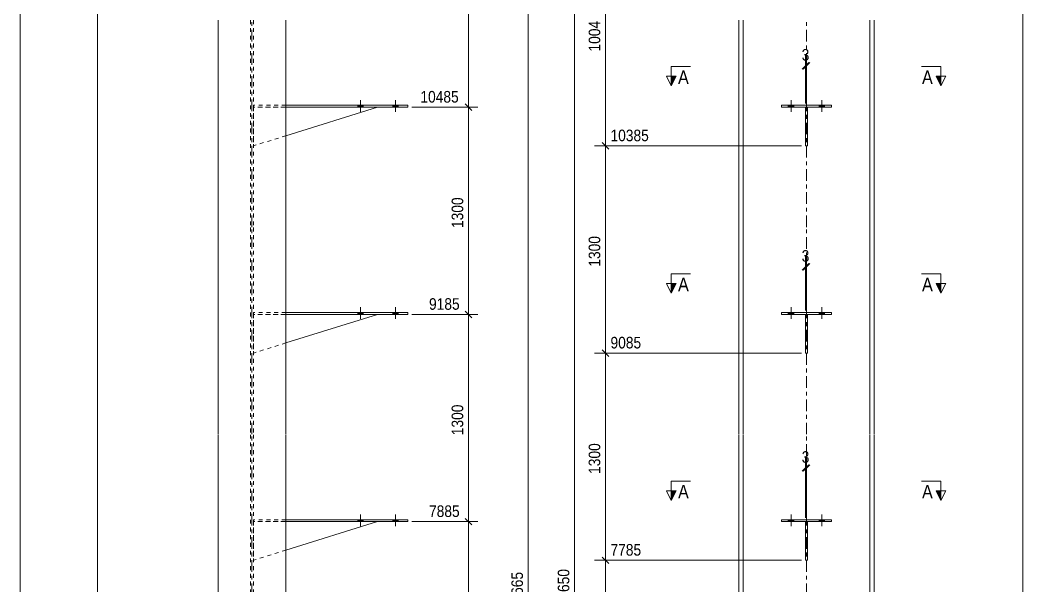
# Model space of a CAD drawing. Header units: millimetres. Extents: x 2 to 825, y 1 to 579.
# Drawn here: x 192.4 to 451.9, y 285.1 to 431.4 of the extents above; entities that cross this region are included whole.
import ezdxf

# ---------------------------------------------------------------- set-up
doc = ezdxf.new("R2010")
doc.units = ezdxf.units.MM
for name, pattern in [('XKITLINE00', [0]), ('XKITLINE01', [4, 1, -1, 1, -1]), ('XKITLINE03', [6, 3, -1, 1, -1])]:
    doc.linetypes.add(name, pattern=pattern)
for name, color, linetype, lineweight in [('Bolt', 3, 'Continuous', 0), ('Dimensions', 7, 'Continuous', 0), ('Part', 2, 'Continuous', 0), ('Section', 6, 'Continuous', 0)]:
    doc.layers.add(name, color=color, linetype=linetype, lineweight=lineweight)
doc.styles.add('ARIAL', font='ARIAL.TTF')

# ---------------------------------------------------------------- blocks, each defined once
blk = doc.blocks.new('*A5')
at = {"layer": 'Bolt'}
for points in [[(392.6, 409.41), (392.6, 408.91), (391.2, 408.91), (391.2, 409.41)], [(392.6, 409.41), (392.6, 408.91), (391.2, 408.91), (391.2, 409.41)], [(400.6, 409.41), (400.6, 408.91), (399.2, 408.91), (399.2, 409.41)], [(400.6, 409.41), (400.6, 408.91), (399.2, 408.91), (399.2, 409.41)]]:
    blk.add_hatch(color=3, dxfattribs=at).paths.add_polyline_path(points, flags=17)
at = {"layer": 'Bolt', "color": 3, "linetype": 'XKITLINE00', "lineweight": 0}
for p, q in [((391.9, 407.75), (391.9, 410.75)), ((391.9, 407.75), (391.9, 410.75)), ((399.9, 407.75), (399.9, 410.75)), ((399.9, 407.75), (399.9, 410.75)), ((391.2, 408.91), (391.2, 409.41)), ((391.2, 408.91), (391.2, 409.41)), ((392.6, 408.91), (392.6, 409.41)), ((392.6, 408.91), (392.6, 409.41)), ((399.2, 408.91), (399.2, 409.41)), ((399.2, 408.91), (399.2, 409.41)), ((400.6, 408.91), (400.6, 409.41)), ((400.6, 408.91), (400.6, 409.41))]:
    blk.add_line(p, q, dxfattribs=at)
blk = doc.blocks.new('*A6')
at = {"layer": 'Bolt'}
for points in [[(392.6, 355.83), (392.6, 355.33), (391.2, 355.33), (391.2, 355.83)], [(392.6, 355.83), (392.6, 355.33), (391.2, 355.33), (391.2, 355.83)], [(400.6, 355.83), (400.6, 355.33), (399.2, 355.33), (399.2, 355.83)], [(400.6, 355.83), (400.6, 355.33), (399.2, 355.33), (399.2, 355.83)]]:
    blk.add_hatch(color=3, dxfattribs=at).paths.add_polyline_path(points, flags=17)
at = {"layer": 'Bolt', "color": 3, "linetype": 'XKITLINE00', "lineweight": 0}
for p, q in [((391.2, 355.33), (391.2, 355.83)), ((391.2, 355.33), (391.2, 355.83)), ((391.9, 354.17), (391.9, 357.17)), ((391.9, 354.17), (391.9, 357.17)), ((392.6, 355.33), (392.6, 355.83)), ((392.6, 355.33), (392.6, 355.83)), ((399.2, 355.33), (399.2, 355.83)), ((399.2, 355.33), (399.2, 355.83)), ((399.9, 354.17), (399.9, 357.17)), ((399.9, 354.17), (399.9, 357.17)), ((400.6, 355.33), (400.6, 355.83)), ((400.6, 355.33), (400.6, 355.83))]:
    blk.add_line(p, q, dxfattribs=at)
blk = doc.blocks.new('*A7')
at = {"layer": 'Bolt'}
for points in [[(392.6, 302.25), (392.6, 301.75), (391.2, 301.75), (391.2, 302.25)], [(392.6, 302.25), (392.6, 301.75), (391.2, 301.75), (391.2, 302.25)], [(400.6, 302.25), (400.6, 301.75), (399.2, 301.75), (399.2, 302.25)], [(400.6, 302.25), (400.6, 301.75), (399.2, 301.75), (399.2, 302.25)]]:
    blk.add_hatch(color=3, dxfattribs=at).paths.add_polyline_path(points, flags=17)
at = {"layer": 'Bolt', "color": 3, "linetype": 'XKITLINE00', "lineweight": 0}
for p, q in [((391.9, 300.59), (391.9, 303.59)), ((391.9, 300.59), (391.9, 303.59)), ((399.9, 300.59), (399.9, 303.59)), ((399.9, 300.59), (399.9, 303.59)), ((391.2, 301.75), (391.2, 302.25)), ((391.2, 301.75), (391.2, 302.25)), ((392.6, 301.75), (392.6, 302.25)), ((392.6, 301.75), (392.6, 302.25)), ((399.2, 301.75), (399.2, 302.25)), ((399.2, 301.75), (399.2, 302.25)), ((400.6, 301.75), (400.6, 302.25)), ((400.6, 301.75), (400.6, 302.25))]:
    blk.add_line(p, q, dxfattribs=at)
blk = doc.blocks.new('*A12')
at = {"layer": 'Part', "color": 2, "linetype": 'XKITLINE00', "lineweight": 0}
for p, q in [((378.4, 377.91), (378.4, 431.39)), ((379.5, 431.39), (379.5, 377.91)), ((412.3, 431.39), (412.3, 377.91)), ((413.4, 431.39), (413.4, 377.91)), ((378.4, 324.33), (378.4, 377.81)), ((379.5, 377.81), (379.5, 324.33)), ((412.3, 377.81), (412.3, 324.33)), ((413.4, 377.81), (413.4, 324.33)), ((378.4, 270.75), (378.4, 324.23)), ((379.5, 324.23), (379.5, 270.75)), ((412.3, 324.23), (412.3, 270.75)), ((413.4, 324.23), (413.4, 270.75))]:
    blk.add_line(p, q, dxfattribs=at)
at = {"layer": 'Part', "color": 7, "linetype": 'XKITLINE03', "lineweight": 0}
for p, q in [((395.9, 377.91), (395.9, 431.39)), ((395.9, 324.33), (395.9, 377.81)), ((395.9, 270.75), (395.9, 324.23))]:
    blk.add_line(p, q, dxfattribs=at)
blk = doc.blocks.new('*A13')
at = {"layer": 'Part', "color": 2, "linetype": 'XKITLINE00', "lineweight": 0}
for p, q in [((395.65, 398.91), (395.65, 408.91)), ((396.15, 398.91), (396.15, 408.91)), ((395.65, 398.91), (396.15, 398.91))]:
    blk.add_line(p, q, dxfattribs=at)
at = {"layer": 'Part', "color": 7, "linetype": 'XKITLINE01', "lineweight": 0}
for p, q in [((395.65, 408.91), (396.15, 408.91)), ((396.15, 408.91), (395.65, 408.91))]:
    blk.add_line(p, q, dxfattribs=at)
blk = doc.blocks.new('*A14')
at = {"layer": 'Part', "color": 2, "linetype": 'XKITLINE00', "lineweight": 0}
for p, q in [((389.4, 409.41), (402.4, 409.41)), ((389.4, 409.41), (389.4, 408.91)), ((389.4, 408.91), (402.4, 408.91)), ((402.4, 409.41), (402.4, 408.91))]:
    blk.add_line(p, q, dxfattribs=at)
blk = doc.blocks.new('*A15')
at = {"layer": 'Part', "color": 2, "linetype": 'XKITLINE00', "lineweight": 0}
for p, q in [((395.65, 345.33), (395.65, 355.33)), ((396.15, 345.33), (396.15, 355.33)), ((395.65, 345.33), (396.15, 345.33))]:
    blk.add_line(p, q, dxfattribs=at)
at = {"layer": 'Part', "color": 7, "linetype": 'XKITLINE01', "lineweight": 0}
for p, q in [((395.65, 355.33), (396.15, 355.33)), ((396.15, 355.33), (395.65, 355.33))]:
    blk.add_line(p, q, dxfattribs=at)
blk = doc.blocks.new('*A16')
at = {"layer": 'Part', "color": 2, "linetype": 'XKITLINE00', "lineweight": 0}
for p, q in [((389.4, 355.83), (402.4, 355.83)), ((389.4, 355.83), (389.4, 355.33)), ((402.4, 355.83), (402.4, 355.33)), ((389.4, 355.33), (402.4, 355.33))]:
    blk.add_line(p, q, dxfattribs=at)
blk = doc.blocks.new('*A17')
at = {"layer": 'Part', "color": 2, "linetype": 'XKITLINE00', "lineweight": 0}
for p, q in [((395.65, 291.75), (395.65, 301.75)), ((396.15, 291.75), (396.15, 301.75)), ((395.65, 291.75), (396.15, 291.75))]:
    blk.add_line(p, q, dxfattribs=at)
at = {"layer": 'Part', "color": 7, "linetype": 'XKITLINE01', "lineweight": 0}
for p, q in [((395.65, 301.75), (396.15, 301.75)), ((396.15, 301.75), (395.65, 301.75))]:
    blk.add_line(p, q, dxfattribs=at)
blk = doc.blocks.new('*A18')
at = {"layer": 'Part', "color": 2, "linetype": 'XKITLINE00', "lineweight": 0}
for p, q in [((389.4, 302.25), (402.4, 302.25)), ((389.4, 302.25), (389.4, 301.75)), ((389.4, 301.75), (402.4, 301.75)), ((402.4, 302.25), (402.4, 301.75))]:
    blk.add_line(p, q, dxfattribs=at)
blk = doc.blocks.new('*A32')
at = {"layer": 'Bolt'}
for points in [[(281.25, 409.41), (281.25, 408.91), (279.85, 408.91), (279.85, 409.41)], [(281.25, 409.41), (281.25, 408.91), (279.85, 408.91), (279.85, 409.41)], [(290.25, 409.41), (290.25, 408.91), (288.85, 408.91), (288.85, 409.41)], [(290.25, 409.41), (290.25, 408.91), (288.85, 408.91), (288.85, 409.41)]]:
    blk.add_hatch(color=3, dxfattribs=at).paths.add_polyline_path(points, flags=17)
at = {"layer": 'Bolt', "color": 3, "linetype": 'XKITLINE00', "lineweight": 0}
for p, q in [((280.55, 407.75), (280.55, 410.75)), ((280.55, 407.75), (280.55, 410.75)), ((289.55, 407.75), (289.55, 410.75)), ((289.55, 407.75), (289.55, 410.75)), ((279.85, 408.91), (279.85, 409.41)), ((279.85, 408.91), (279.85, 409.41)), ((281.25, 408.91), (281.25, 409.41)), ((281.25, 408.91), (281.25, 409.41)), ((288.85, 408.91), (288.85, 409.41)), ((288.85, 408.91), (288.85, 409.41)), ((290.25, 408.91), (290.25, 409.41)), ((290.25, 408.91), (290.25, 409.41))]:
    blk.add_line(p, q, dxfattribs=at)
blk = doc.blocks.new('*A33')
at = {"layer": 'Bolt'}
for points in [[(281.25, 355.83), (281.25, 355.33), (279.85, 355.33), (279.85, 355.83)], [(281.25, 355.83), (281.25, 355.33), (279.85, 355.33), (279.85, 355.83)], [(290.25, 355.83), (290.25, 355.33), (288.85, 355.33), (288.85, 355.83)], [(290.25, 355.83), (290.25, 355.33), (288.85, 355.33), (288.85, 355.83)]]:
    blk.add_hatch(color=3, dxfattribs=at).paths.add_polyline_path(points, flags=17)
at = {"layer": 'Bolt', "color": 3, "linetype": 'XKITLINE00', "lineweight": 0}
for p, q in [((279.85, 355.33), (279.85, 355.83)), ((279.85, 355.33), (279.85, 355.83)), ((280.55, 354.17), (280.55, 357.17)), ((280.55, 354.17), (280.55, 357.17)), ((281.25, 355.33), (281.25, 355.83)), ((281.25, 355.33), (281.25, 355.83)), ((288.85, 355.33), (288.85, 355.83)), ((288.85, 355.33), (288.85, 355.83)), ((289.55, 354.17), (289.55, 357.17)), ((289.55, 354.17), (289.55, 357.17)), ((290.25, 355.33), (290.25, 355.83)), ((290.25, 355.33), (290.25, 355.83))]:
    blk.add_line(p, q, dxfattribs=at)
blk = doc.blocks.new('*A34')
at = {"layer": 'Bolt'}
for points in [[(281.25, 302.25), (281.25, 301.75), (279.85, 301.75), (279.85, 302.25)], [(281.25, 302.25), (281.25, 301.75), (279.85, 301.75), (279.85, 302.25)], [(290.25, 302.25), (290.25, 301.75), (288.85, 301.75), (288.85, 302.25)], [(290.25, 302.25), (290.25, 301.75), (288.85, 301.75), (288.85, 302.25)]]:
    blk.add_hatch(color=3, dxfattribs=at).paths.add_polyline_path(points, flags=17)
at = {"layer": 'Bolt', "color": 3, "linetype": 'XKITLINE00', "lineweight": 0}
for p, q in [((280.55, 300.59), (280.55, 303.59)), ((280.55, 300.59), (280.55, 303.59)), ((289.55, 300.59), (289.55, 303.59)), ((289.55, 300.59), (289.55, 303.59)), ((279.85, 301.75), (279.85, 302.25)), ((279.85, 301.75), (279.85, 302.25)), ((281.25, 301.75), (281.25, 302.25)), ((281.25, 301.75), (281.25, 302.25)), ((288.85, 301.75), (288.85, 302.25)), ((288.85, 301.75), (288.85, 302.25)), ((290.25, 301.75), (290.25, 302.25)), ((290.25, 301.75), (290.25, 302.25))]:
    blk.add_line(p, q, dxfattribs=at)
blk = doc.blocks.new('*A39')
at = {"layer": 'Part', "color": 2, "linetype": 'XKITLINE00', "lineweight": 0}
for p, q in [((243.7, 377.91), (243.7, 431.39)), ((261.2, 377.91), (261.2, 431.39)), ((243.7, 324.33), (243.7, 377.81)), ((261.2, 324.33), (261.2, 377.81)), ((243.7, 270.75), (243.7, 324.23)), ((261.2, 270.75), (261.2, 324.23))]:
    blk.add_line(p, q, dxfattribs=at)
at = {"layer": 'Part', "color": 7, "linetype": 'XKITLINE01', "lineweight": 0}
for p, q in [((252.1, 431.39), (252.1, 377.91)), ((252.8, 431.39), (252.8, 377.91)), ((252.1, 377.81), (252.1, 324.33)), ((252.8, 377.81), (252.8, 324.33)), ((252.1, 324.23), (252.1, 270.75)), ((252.8, 324.23), (252.8, 270.75))]:
    blk.add_line(p, q, dxfattribs=at)
at = {"layer": 'Part', "color": 7, "linetype": 'XKITLINE03', "lineweight": 0}
for p, q in [((252.45, 377.91), (252.45, 431.39)), ((252.45, 324.33), (252.45, 377.81)), ((252.45, 270.75), (252.45, 324.23))]:
    blk.add_line(p, q, dxfattribs=at)
blk = doc.blocks.new('*A40')
at = {"layer": 'Part', "color": 7, "linetype": 'XKITLINE01', "lineweight": 0}
for p, q in [((252.8, 408.91), (252.8, 398.91)), ((284.95, 408.91), (252.8, 408.91)), ((261.2, 401.53), (252.8, 398.91))]:
    blk.add_line(p, q, dxfattribs=at)
at = {"layer": 'Part', "color": 2, "linetype": 'XKITLINE00', "lineweight": 0}
blk.add_line((261.2, 401.53), (284.95, 408.91), dxfattribs=at)
blk = doc.blocks.new('*A41')
at = {"layer": 'Part', "color": 7, "linetype": 'XKITLINE01', "lineweight": 0}
for p, q in [((252.8, 409.41), (252.8, 408.91)), ((261.2, 409.41), (252.8, 409.41)), ((261.2, 408.91), (252.8, 408.91))]:
    blk.add_line(p, q, dxfattribs=at)
at = {"layer": 'Part', "color": 2, "linetype": 'XKITLINE00', "lineweight": 0}
for p, q in [((292.8, 409.41), (261.2, 409.41)), ((292.8, 408.91), (261.2, 408.91)), ((292.8, 409.41), (292.8, 408.91))]:
    blk.add_line(p, q, dxfattribs=at)
blk = doc.blocks.new('*A42')
at = {"layer": 'Part', "color": 7, "linetype": 'XKITLINE01', "lineweight": 0}
for p, q in [((252.8, 355.33), (252.8, 345.33)), ((284.95, 355.33), (252.8, 355.33)), ((261.2, 347.95), (252.8, 345.33))]:
    blk.add_line(p, q, dxfattribs=at)
at = {"layer": 'Part', "color": 2, "linetype": 'XKITLINE00', "lineweight": 0}
blk.add_line((261.2, 347.95), (284.95, 355.33), dxfattribs=at)
blk = doc.blocks.new('*A43')
at = {"layer": 'Part', "color": 7, "linetype": 'XKITLINE01', "lineweight": 0}
for p, q in [((252.8, 355.83), (252.8, 355.33)), ((261.2, 355.83), (252.8, 355.83)), ((261.2, 355.33), (252.8, 355.33))]:
    blk.add_line(p, q, dxfattribs=at)
at = {"layer": 'Part', "color": 2, "linetype": 'XKITLINE00', "lineweight": 0}
for p, q in [((292.8, 355.83), (261.2, 355.83)), ((292.8, 355.83), (292.8, 355.33)), ((292.8, 355.33), (261.2, 355.33))]:
    blk.add_line(p, q, dxfattribs=at)
blk = doc.blocks.new('*A44')
at = {"layer": 'Part', "color": 7, "linetype": 'XKITLINE01', "lineweight": 0}
for p, q in [((252.8, 301.75), (252.8, 291.75)), ((284.95, 301.75), (252.8, 301.75)), ((261.2, 294.37), (252.8, 291.75))]:
    blk.add_line(p, q, dxfattribs=at)
at = {"layer": 'Part', "color": 2, "linetype": 'XKITLINE00', "lineweight": 0}
blk.add_line((261.2, 294.37), (284.95, 301.75), dxfattribs=at)
blk = doc.blocks.new('*A45')
at = {"layer": 'Part', "color": 7, "linetype": 'XKITLINE01', "lineweight": 0}
for p, q in [((252.8, 302.25), (252.8, 301.75)), ((261.2, 302.25), (252.8, 302.25)), ((261.2, 301.75), (252.8, 301.75))]:
    blk.add_line(p, q, dxfattribs=at)
at = {"layer": 'Part', "color": 2, "linetype": 'XKITLINE00', "lineweight": 0}
for p, q in [((292.8, 302.25), (261.2, 302.25)), ((292.8, 301.75), (261.2, 301.75)), ((292.8, 302.25), (292.8, 301.75))]:
    blk.add_line(p, q, dxfattribs=at)
blk = doc.blocks.new('*A74')
at = {"layer": 'Dimensions', "color": 7, "linetype": 'XKITLINE00', "lineweight": 0}
blk.add_line((323.9, 86.11), (323.9, 482.69), dxfattribs=at)
at = {"layer": 'Dimensions', "color": 3, "style": 'ARIAL', "width": 0.85}
blk.add_text('11665', height=3, rotation=90.0002, dxfattribs=at).set_placement((322.55, 278.84))
blk = doc.blocks.new('*A79')
at = {"layer": 'Dimensions', "color": 7, "linetype": 'XKITLINE00', "lineweight": 0}
for p, q in [((396.5, 420.46), (394.8, 418.76)), ((396.75, 420.46), (395.05, 418.76)), ((395.65, 409.91), (395.65, 422.46)), ((395.9, 409.91), (395.9, 422.46)), ((395.65, 419.61), (395.9, 419.61))]:
    blk.add_line(p, q, dxfattribs=at)
at = {"layer": 'Dimensions', "color": 3}
for p in [(395.65, 419.61), (395.9, 419.61)]:
    blk.add_point(p, dxfattribs=at)
at = {"layer": 'Dimensions', "color": 3, "style": 'ARIAL', "width": 0.85}
blk.add_text('3', height=3, dxfattribs=at).set_placement((394.66, 420.96))
blk = doc.blocks.new('*A80')
at = {"layer": 'Dimensions', "color": 7, "linetype": 'XKITLINE00', "lineweight": 0}
for p, q in [((396.5, 368.46), (394.8, 366.76)), ((396.75, 368.46), (395.05, 366.76)), ((395.65, 356.33), (395.65, 370.46)), ((395.9, 356.33), (395.9, 370.46)), ((395.65, 367.61), (395.9, 367.61))]:
    blk.add_line(p, q, dxfattribs=at)
at = {"layer": 'Dimensions', "color": 3}
for p in [(395.65, 367.61), (395.9, 367.61)]:
    blk.add_point(p, dxfattribs=at)
at = {"layer": 'Dimensions', "color": 3, "style": 'ARIAL', "width": 0.85}
blk.add_text('3', height=3, dxfattribs=at).set_placement((394.66, 368.96))
blk = doc.blocks.new('*A81')
at = {"layer": 'Dimensions', "color": 7, "linetype": 'XKITLINE00', "lineweight": 0}
for p, q in [((395.65, 302.75), (395.65, 318.46)), ((395.9, 302.75), (395.9, 318.46)), ((396.5, 316.46), (394.8, 314.76)), ((396.75, 316.46), (395.05, 314.76)), ((395.65, 315.61), (395.9, 315.61))]:
    blk.add_line(p, q, dxfattribs=at)
at = {"layer": 'Dimensions', "color": 3}
for p in [(395.65, 315.61), (395.9, 315.61)]:
    blk.add_point(p, dxfattribs=at)
at = {"layer": 'Dimensions', "color": 3, "style": 'ARIAL', "width": 0.85}
blk.add_text('3', height=3, dxfattribs=at).set_placement((394.66, 316.96))
blk = doc.blocks.new('*A90')
at = {"layer": 'Section'}
for points in [[(362.18, 363.33), (360.93, 360.83), (360.93, 363.33)], [(430.67, 363.33), (430.67, 360.83), (429.42, 363.33)]]:
    blk.add_hatch(color=3, dxfattribs=at).paths.add_polyline_path(points, flags=17)
at = {"layer": 'Section', "color": 1, "linetype": 'XKITLINE00', "lineweight": 0}
for p, q in [((360.93, 365.83), (365.93, 365.83)), ((360.93, 365.83), (360.93, 360.83)), ((430.67, 365.83), (425.67, 365.83)), ((430.67, 365.83), (430.67, 360.83))]:
    blk.add_line(p, q, dxfattribs=at)
at = {"layer": 'Section', "color": 3, "linetype": 'XKITLINE00', "lineweight": 0}
for p, q in [((360.93, 360.83), (359.68, 363.33)), ((362.18, 363.33), (359.68, 363.33)), ((360.93, 360.83), (362.18, 363.33)), ((429.42, 363.33), (431.92, 363.33)), ((430.67, 360.83), (429.42, 363.33)), ((431.92, 363.33), (430.67, 360.83))]:
    blk.add_line(p, q, dxfattribs=at)
at = {"layer": 'Section', "color": 7, "style": 'ARIAL', "width": 0.85}
for p in [(362.68, 361.33), (425.8, 361.33)]:
    blk.add_text('A', height=3.5, dxfattribs=at).set_placement(p)
blk = doc.blocks.new('*A91')
at = {"layer": 'Section'}
for points in [[(362.18, 309.75), (360.93, 307.25), (360.93, 309.75)], [(430.67, 309.75), (430.67, 307.25), (429.42, 309.75)]]:
    blk.add_hatch(color=3, dxfattribs=at).paths.add_polyline_path(points, flags=17)
at = {"layer": 'Section', "color": 1, "linetype": 'XKITLINE00', "lineweight": 0}
for p, q in [((360.93, 312.25), (365.93, 312.25)), ((360.93, 312.25), (360.93, 307.25)), ((430.67, 312.25), (425.67, 312.25)), ((430.67, 312.25), (430.67, 307.25))]:
    blk.add_line(p, q, dxfattribs=at)
at = {"layer": 'Section', "color": 3, "linetype": 'XKITLINE00', "lineweight": 0}
for p, q in [((360.93, 307.25), (359.68, 309.75)), ((362.18, 309.75), (359.68, 309.75)), ((360.93, 307.25), (362.18, 309.75)), ((429.42, 309.75), (431.92, 309.75)), ((430.67, 307.25), (429.42, 309.75)), ((431.92, 309.75), (430.67, 307.25))]:
    blk.add_line(p, q, dxfattribs=at)
at = {"layer": 'Section', "color": 7, "style": 'ARIAL', "width": 0.85}
for p in [(362.68, 307.75), (425.8, 307.75)]:
    blk.add_text('A', height=3.5, dxfattribs=at).set_placement(p)
blk = doc.blocks.new('*A92')
at = {"layer": 'Section'}
for points in [[(362.18, 416.91), (360.93, 414.41), (360.93, 416.91)], [(430.67, 416.91), (430.67, 414.41), (429.42, 416.91)]]:
    blk.add_hatch(color=3, dxfattribs=at).paths.add_polyline_path(points, flags=17)
at = {"layer": 'Section', "color": 1, "linetype": 'XKITLINE00', "lineweight": 0}
for p, q in [((360.93, 419.41), (365.93, 419.41)), ((360.93, 419.41), (360.93, 414.41)), ((430.67, 419.41), (425.67, 419.41)), ((430.67, 419.41), (430.67, 414.41))]:
    blk.add_line(p, q, dxfattribs=at)
at = {"layer": 'Section', "color": 3, "linetype": 'XKITLINE00', "lineweight": 0}
for p, q in [((360.93, 414.41), (359.68, 416.91)), ((362.18, 416.91), (359.68, 416.91)), ((360.93, 414.41), (362.18, 416.91)), ((429.42, 416.91), (431.92, 416.91)), ((430.67, 414.41), (429.42, 416.91)), ((431.92, 416.91), (430.67, 414.41))]:
    blk.add_line(p, q, dxfattribs=at)
at = {"layer": 'Section', "color": 7, "style": 'ARIAL', "width": 0.85}
for p in [(362.68, 414.91), (425.8, 414.91)]:
    blk.add_text('A', height=3.5, dxfattribs=at).set_placement(p)
blk = doc.blocks.new('*A98')
at = {"layer": 'Dimensions', "color": 7, "linetype": 'XKITLINE00', "lineweight": 0}
blk.add_line((335.9, 87.61), (335.9, 482.69), dxfattribs=at)
at = {"layer": 'Dimensions', "color": 3, "style": 'ARIAL', "width": 0.85}
blk.add_text('11650', height=3, rotation=90.0002, dxfattribs=at).set_placement((334.55, 279.59))
blk = doc.blocks.new('*A99')
at = {"layer": 'Dimensions', "color": 7, "linetype": 'XKITLINE00', "lineweight": 0}
blk.add_line((451.9, 87.61), (451.9, 453.71), dxfattribs=at)
blk = doc.blocks.new('*A107')
at = {"layer": 'Dimensions', "color": 7, "linetype": 'XKITLINE00', "lineweight": 0}
for p, q in [((394.65, 291.75), (341.05, 291.75)), ((343.05, 292.6), (344.75, 290.9)), ((343.9, 238.17), (343.9, 291.75)), ((343.05, 239.02), (344.75, 237.32)), ((394.65, 238.17), (341.05, 238.17))]:
    blk.add_line(p, q, dxfattribs=at)
at = {"layer": 'Dimensions', "color": 3}
for p in [(343.9, 291.75), (343.9, 238.17)]:
    blk.add_point(p, dxfattribs=at)
at = {"layer": 'Dimensions', "color": 3, "style": 'ARIAL', "width": 0.85}
blk.add_text('7785', height=3, dxfattribs=at).set_placement((345.2, 292.95))
blk.add_text('1300', height=3, rotation=90.0002, dxfattribs=at).set_placement((342.55, 260.51))
blk = doc.blocks.new('*A108')
at = {"layer": 'Dimensions', "color": 7, "linetype": 'XKITLINE00', "lineweight": 0}
for p, q in [((394.65, 345.33), (341.05, 345.33)), ((343.05, 346.18), (344.75, 344.48)), ((343.9, 291.75), (343.9, 345.33)), ((394.65, 291.75), (341.05, 291.75)), ((343.05, 292.6), (344.75, 290.9))]:
    blk.add_line(p, q, dxfattribs=at)
at = {"layer": 'Dimensions', "color": 3}
for p in [(343.9, 345.33), (343.9, 291.75)]:
    blk.add_point(p, dxfattribs=at)
at = {"layer": 'Dimensions', "color": 3, "style": 'ARIAL', "width": 0.85}
blk.add_text('9085', height=3, dxfattribs=at).set_placement((345.2, 346.53))
blk.add_text('1300', height=3, rotation=90.0002, dxfattribs=at).set_placement((342.55, 314.09))
blk = doc.blocks.new('*A109')
at = {"layer": 'Dimensions', "color": 7, "linetype": 'XKITLINE00', "lineweight": 0}
for p, q in [((343.05, 399.76), (344.75, 398.06)), ((394.65, 398.91), (341.05, 398.91)), ((343.9, 345.33), (343.9, 398.91)), ((394.65, 345.33), (341.05, 345.33)), ((343.05, 346.18), (344.75, 344.48))]:
    blk.add_line(p, q, dxfattribs=at)
at = {"layer": 'Dimensions', "color": 3}
for p in [(343.9, 398.91), (343.9, 345.33)]:
    blk.add_point(p, dxfattribs=at)
at = {"layer": 'Dimensions', "color": 3, "style": 'ARIAL', "width": 0.85}
blk.add_text('10385', height=3, dxfattribs=at).set_placement((345.2, 400.11))
blk.add_text('1300', height=3, rotation=90.0002, dxfattribs=at).set_placement((342.55, 367.67))
blk = doc.blocks.new('*A110')
at = {"layer": 'Dimensions', "color": 7, "linetype": 'XKITLINE00', "lineweight": 0}
for p, q in [((343.05, 457.45), (344.75, 455.76)), ((378.7, 456.6), (341.05, 456.6)), ((343.9, 398.91), (343.9, 456.6)), ((343.05, 399.76), (344.75, 398.06)), ((394.65, 398.91), (341.05, 398.91))]:
    blk.add_line(p, q, dxfattribs=at)
at = {"layer": 'Dimensions', "color": 3}
for p in [(343.9, 456.6), (343.9, 398.91)]:
    blk.add_point(p, dxfattribs=at)
at = {"layer": 'Dimensions', "color": 3, "style": 'ARIAL', "width": 0.85}
blk.add_text('11389', height=3, dxfattribs=at).set_placement((345.2, 457.8))
blk.add_text('1004', height=3, rotation=90.0002, dxfattribs=at).set_placement((342.55, 423.31))
blk = doc.blocks.new('*A114')
at = {"layer": 'Dimensions', "color": 7, "linetype": 'XKITLINE00', "lineweight": 0}
blk.add_line((192.45, 87.61), (192.45, 456.6), dxfattribs=at)
blk = doc.blocks.new('*A115')
at = {"layer": 'Dimensions', "color": 7, "linetype": 'XKITLINE00', "lineweight": 0}
blk.add_line((212.45, 87.61), (212.45, 453.69), dxfattribs=at)
blk = doc.blocks.new('*A123')
at = {"layer": 'Dimensions', "color": 7, "linetype": 'XKITLINE00', "lineweight": 0}
for p, q in [((293.8, 301.75), (310.85, 301.75)), ((307.6, 302.6), (309.3, 300.9)), ((308.45, 248.17), (308.45, 301.75)), ((293.8, 248.17), (310.85, 248.17)), ((307.6, 249.02), (309.3, 247.32))]:
    blk.add_line(p, q, dxfattribs=at)
at = {"layer": 'Dimensions', "color": 3}
for p in [(308.45, 301.75), (308.45, 248.17)]:
    blk.add_point(p, dxfattribs=at)
at = {"layer": 'Dimensions', "color": 3, "style": 'ARIAL', "width": 0.85}
blk.add_text('7885', height=3, dxfattribs=at).set_placement((298.25, 302.95))
blk.add_text('1300', height=3, rotation=90.0002, dxfattribs=at).set_placement((307.1, 270.51))
blk = doc.blocks.new('*A124')
at = {"layer": 'Dimensions', "color": 7, "linetype": 'XKITLINE00', "lineweight": 0}
for p, q in [((307.6, 356.18), (309.3, 354.48)), ((293.8, 355.33), (310.85, 355.33)), ((308.45, 301.75), (308.45, 355.33)), ((293.8, 301.75), (310.85, 301.75)), ((307.6, 302.6), (309.3, 300.9))]:
    blk.add_line(p, q, dxfattribs=at)
at = {"layer": 'Dimensions', "color": 3}
for p in [(308.45, 355.33), (308.45, 301.75)]:
    blk.add_point(p, dxfattribs=at)
at = {"layer": 'Dimensions', "color": 3, "style": 'ARIAL', "width": 0.85}
blk.add_text('9185', height=3, dxfattribs=at).set_placement((298.25, 356.53))
blk.add_text('1300', height=3, rotation=90.0002, dxfattribs=at).set_placement((307.1, 324.09))
blk = doc.blocks.new('*A125')
at = {"layer": 'Dimensions', "color": 7, "linetype": 'XKITLINE00', "lineweight": 0}
for p, q in [((293.8, 408.91), (310.85, 408.91)), ((307.6, 409.76), (309.3, 408.06)), ((308.45, 355.33), (308.45, 408.91)), ((307.6, 356.18), (309.3, 354.48)), ((293.8, 355.33), (310.85, 355.33))]:
    blk.add_line(p, q, dxfattribs=at)
at = {"layer": 'Dimensions', "color": 3}
for p in [(308.45, 408.91), (308.45, 355.33)]:
    blk.add_point(p, dxfattribs=at)
at = {"layer": 'Dimensions', "color": 3, "style": 'ARIAL', "width": 0.85}
blk.add_text('10485', height=3, dxfattribs=at).set_placement((296.02, 410.11))
blk.add_text('1300', height=3, rotation=90.0002, dxfattribs=at).set_placement((307.1, 377.67))
blk = doc.blocks.new('*A126')
at = {"layer": 'Dimensions', "color": 7, "linetype": 'XKITLINE00', "lineweight": 0}
for p, q in [((262.2, 482.69), (310.85, 482.69)), ((307.6, 483.54), (309.3, 481.84)), ((308.45, 408.91), (308.45, 482.69)), ((293.8, 408.91), (310.85, 408.91)), ((307.6, 409.76), (309.3, 408.06))]:
    blk.add_line(p, q, dxfattribs=at)
at = {"layer": 'Dimensions', "color": 3}
for p in [(308.45, 482.69), (308.45, 408.91)]:
    blk.add_point(p, dxfattribs=at)
at = {"layer": 'Dimensions', "color": 3, "style": 'ARIAL', "width": 0.85}
blk.add_text('11650', height=3, dxfattribs=at).set_placement((296.02, 483.89))
blk.add_text('1165', height=3, rotation=90.0002, dxfattribs=at).set_placement((307.1, 441.35))

msp = doc.modelspace()

# ---------------------------------------------------------------- block references
at = {"lineweight": 0}
for name in ['*A126', '*A74', '*A98', '*A114', '*A110', '*A115', '*A99', '*A79', '*A92', '*A125', '*A32', '*A5', '*A41', '*A40', '*A14', '*A13', '*A109', '*A80', '*A90', '*A124', '*A43', '*A33', '*A16', '*A6', '*A42', '*A15', '*A108', '*A81', '*A91', '*A34', '*A123', '*A7', '*A45', '*A44', '*A18', '*A17', '*A107']:
    msp.add_blockref(name, (0, 0), dxfattribs=at)
at = {"layer": 'Part', "lineweight": 0}
for name in ['*A39', '*A12']:
    msp.add_blockref(name, (0, 0), dxfattribs=at)

doc.saveas('drawing.dxf')
